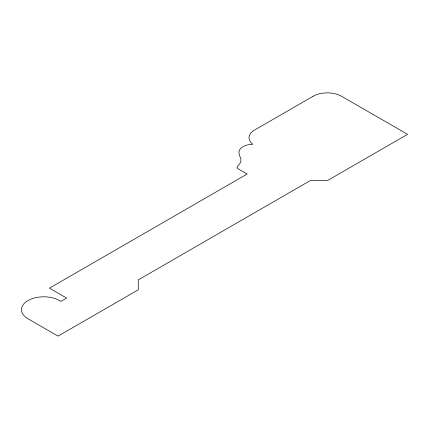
<?xml version="1.0" encoding="UTF-8"?>
<svg xmlns="http://www.w3.org/2000/svg" width="429" height="429" viewBox="0 0 429 429"><rect width="100%" height="100%" fill="white"/><g stroke="black" fill="none" stroke-linecap="round" stroke-linejoin="round"><path stroke-width="0.64" d="M313.014 96.3L253.598 130.604A18.806 10.859 0 0 0 252.853 144.267A14.082 8.13 0 0 0 239.114 153.62L239.838 156.354A18.222 10.521 0 0 1 237.784 165.943A4.054 2.338 0 0 0 238.261 168.919L247.125 174.035L49.458 288.159L66.645 298.085L60.848 301.426A22.281 12.865 0 0 0 28.705 300.161A22.281 12.865 0 0 0 27.971 318.758L58.049 336.121L138.261 289.811L138.261 279.89L310.151 180.652L327.338 180.652L407.55 134.341L341.661 96.3A20.254 11.696 0 0 0 313.014 96.3"/></g></svg>
